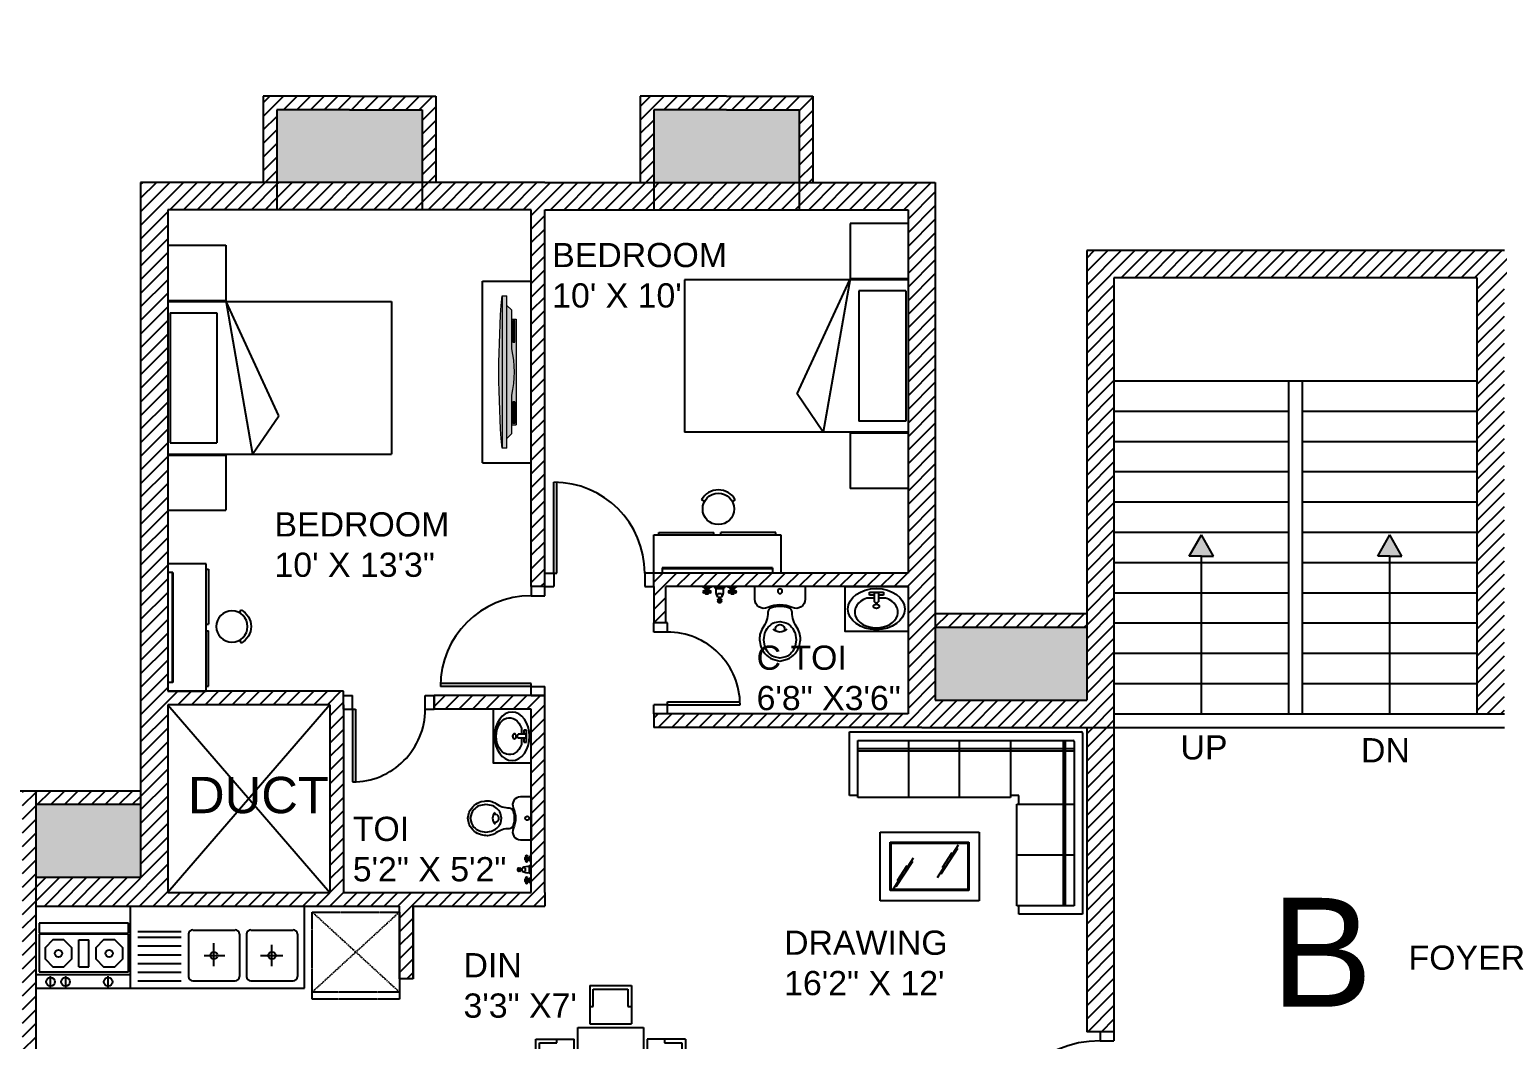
# Model space of a CAD drawing. Header units: inches. Extents: x -13968999 to -13960898, y 3615467 to 3617661.
# Drawn here: x -13962834.3 to -13962349.3, y 3616545.1 to 3616878.8 of the extents above; entities that cross this region are included whole.
import ezdxf

# ---------------------------------------------------------------- set-up
doc = ezdxf.new("R2010")
doc.units = ezdxf.units.IN
doc.linetypes.add('HIDDEN', pattern=[0.375, 0.25, -0.125])
for name, color, linetype in [('DOOR', 141, 'Continuous'), ('EQUIP', 5, 'Continuous'), ('furniture', 90, 'Continuous'), ('KITCHEN', 4, 'Continuous'), ('STAIRS', 10, 'Continuous'), ('T.V.', 44, 'Continuous'), ('TEXT', 10, 'Continuous'), ('TOILET', 11, 'Continuous'), ('WALL', 141, 'Continuous')]:
    doc.layers.add(name, color=color, linetype=linetype)
doc.layers.add('moveis', color=254, linetype='Continuous', lineweight=5)
doc.layers.add('parede', color=7, linetype='Continuous', lineweight=30)
doc.styles.get("Standard").update_dxf_attribs({"font": 'arial.ttf'})
pattern_1 = [(45, (-1074.5756, 0), (-2.2450640303, 2.2450640303), [])]

# ---------------------------------------------------------------- blocks, each defined once
blk = doc.blocks.new('stairs')
h = blk.add_hatch(color=3)
h.dxf.hatch_style = 1
h.paths.add_polyline_path([(-13963276.97, 3616069.1), (-13963280.97, 3616069.1), (-13963276.97, 3616062.1), (-13963272.97, 3616069.1)])
h = blk.add_hatch(color=3)
h.dxf.hatch_style = 1
h.paths.add_polyline_path([(-13963214.72, 3616069.1), (-13963218.72, 3616069.1), (-13963214.72, 3616062.1), (-13963210.72, 3616069.1)])
for p, q in [((-13963305.85, 3616121.19), (-13963185.85, 3616121.19)), ((-13963305.85, 3615977.19), (-13963305.85, 3616121.19)), ((-13963248.1, 3616121.19), (-13963248.1, 3616011.19)), ((-13963243.6, 3616121.19), (-13963243.6, 3616011.19)), ((-13963185.85, 3616121.19), (-13963185.85, 3615977.19)), ((-13963305.85, 3616111.19), (-13963248.1, 3616111.19)), ((-13963243.6, 3616111.19), (-13963185.85, 3616111.19)), ((-13963305.85, 3616101.19), (-13963248.1, 3616101.19)), ((-13963243.6, 3616101.19), (-13963185.85, 3616101.19)), ((-13963305.85, 3616091.19), (-13963248.1, 3616091.19)), ((-13963243.6, 3616091.19), (-13963185.85, 3616091.19)), ((-13963305.85, 3616081.19), (-13963248.1, 3616081.19)), ((-13963243.6, 3616081.19), (-13963185.85, 3616081.19)), ((-13963305.85, 3616071.19), (-13963248.1, 3616071.19)), ((-13963243.6, 3616071.19), (-13963185.85, 3616071.19)), ((-13963305.85, 3616061.19), (-13963248.1, 3616061.19)), ((-13963243.6, 3616061.19), (-13963185.85, 3616061.19)), ((-13963305.85, 3616051.19), (-13963248.1, 3616051.19)), ((-13963243.6, 3616051.19), (-13963185.85, 3616051.19)), ((-13963305.85, 3616041.19), (-13963248.1, 3616041.19)), ((-13963243.6, 3616041.19), (-13963185.85, 3616041.19)), ((-13963305.85, 3616031.19), (-13963248.1, 3616031.19)), ((-13963243.6, 3616031.19), (-13963185.85, 3616031.19)), ((-13963305.85, 3616021.19), (-13963248.1, 3616021.19)), ((-13963243.6, 3616021.19), (-13963185.85, 3616021.19)), ((-13963305.85, 3616011.19), (-13963185.85, 3616011.19)), ((-13963185.85, 3615977.19), (-13963305.85, 3615977.19))]:
    blk.add_line(p, q)
at = {"color": 3}
for p, q in [((-13963276.97, 3616121.19), (-13963276.97, 3616069.1)), ((-13963214.72, 3616121.19), (-13963214.72, 3616069.1)), ((-13963276.97, 3616069.1), (-13963280.97, 3616069.1)), ((-13963280.97, 3616069.1), (-13963276.97, 3616062.1)), ((-13963276.97, 3616069.1), (-13963272.97, 3616069.1)), ((-13963272.97, 3616069.1), (-13963276.97, 3616062.1)), ((-13963214.72, 3616069.1), (-13963218.72, 3616069.1)), ((-13963218.72, 3616069.1), (-13963214.72, 3616062.1)), ((-13963214.72, 3616069.1), (-13963210.72, 3616069.1)), ((-13963210.72, 3616069.1), (-13963214.72, 3616062.1))]:
    blk.add_line(p, q, dxfattribs=at)
blk = doc.blocks.new('*U12')
for p, q in [((0, 0), (0, 36)), ((1, 0), (1, 35.99)), ((-3, -4.5), (-3, 0)), ((-3, 0), (0, 0)), ((0, 0), (0, -4.5)), ((0, 0), (1, 0)), ((39, 0), (36, 0)), ((36, 0), (36, -4.5)), ((39, -4.5), (39, 0)), ((0, -4.5), (-3, -4.5)), ((39, -4.5), (36, -4.5))]:
    blk.add_line(p, q)
blk.add_arc((0, 0), 36, 0, 90)
blk = doc.blocks.new('*U18')
for p, q in [((-11.53, -11.24), (-11.53, 18.76)), ((-10.53, -11.24), (-10.53, 18.74)), ((-14.53, -15.74), (-14.53, -11.24)), ((-14.53, -11.24), (-11.53, -11.24)), ((-11.53, -11.24), (-11.53, -15.74)), ((-11.53, -11.24), (-10.53, -11.24)), ((21.47, -11.24), (18.47, -11.24)), ((18.47, -11.24), (18.47, -15.74)), ((21.47, -15.74), (21.47, -11.24)), ((-14.53, -15.74), (-11.53, -15.74)), ((18.47, -15.74), (21.47, -15.74))]:
    blk.add_line(p, q)
blk.add_arc((-11.53, -11.24), 30, 0, 90)
blk = doc.blocks.new('*U17')
for p, q in [((-11.53, -15.74), (-14.53, -15.74)), ((-14.53, -15.74), (-14.53, -20.24)), ((-11.53, -20.24), (-11.53, -15.74)), ((21.47, -15.74), (18.47, -15.74)), ((18.47, -20.24), (18.47, -15.74)), ((21.47, -15.74), (21.47, -20.24)), ((-14.53, -20.24), (-11.53, -20.24)), ((18.47, -20.24), (17.47, -20.24)), ((17.47, -20.24), (17.47, -50.22)), ((21.47, -20.24), (18.47, -20.24)), ((18.47, -20.24), (18.47, -50.24))]:
    blk.add_line(p, q)
blk.add_arc((18.47, -20.24), 30, 180, 270)
blk = doc.blocks.new('*U29')
for p, q in [((-3, -28.5), (0, -28.5)), ((-3, -33), (-3, -28.5)), ((0, -33), (0, -28.5)), ((24, -28.5), (27, -28.5)), ((24, -33), (24, -28.5)), ((27, -33), (27, -28.5)), ((-3, -33), (0, -33)), ((0, -33), (0, -57)), ((0, -33), (1, -33)), ((1, -33), (1, -56.98)), ((24, -33), (27, -33))]:
    blk.add_line(p, q)
blk.add_arc((0, -33), 24, 270, 0.0007)
blk = doc.blocks.new('*U30')
for p, q in [((-3, -28.5), (0, -28.5)), ((-3, -33), (-3, -28.5)), ((0, -33), (0, -28.5)), ((24, -28.5), (27, -28.5)), ((24, -33), (24, -28.5)), ((27, -33), (27, -28.5)), ((-3, -33), (0, -33)), ((0, -33), (0, -57)), ((0, -33), (1, -33)), ((1, -33), (1, -56.98)), ((24, -33), (27, -33))]:
    blk.add_line(p, q)
blk.add_arc((0, -33), 24, 270, 0.0007)
blk = doc.blocks.new('MAT-P08')
for p, q in [((-0.075, 1.211), (-0.075, 0.686)), ((-0.075, 1.211), (2.325, 1.211)), ((0.425, 1.211), (0.425, 0.686)), ((0.435, 1.211), (0.435, -0.814)), ((1.815, 1.211), (1.815, -0.814)), ((1.825, 1.211), (1.825, 0.686)), ((2.325, 1.211), (2.325, 0.686)), ((0.535, 1.191), (0.535, 0.766)), ((0.535, 1.191), (1.715, 1.191)), ((1.715, 1.191), (1.715, 0.766)), ((-0.075, 0.686), (0.425, 0.686)), ((0.425, 0.686), (1.815, 0.443)), ((1.468, 0.207), (0.435, 0.684)), ((0.535, 0.766), (1.715, 0.766)), ((1.825, 0.686), (2.325, 0.686)), ((1.815, 0.443), (1.468, 0.207)), ((0.435, -0.814), (1.815, -0.814))]:
    blk.add_line(p, q)
blk = doc.blocks.new('bero-2')
at = {"layer": 'furniture', "color": 0, "linetype": 'ByBlock'}
for p, q in [((-0.151, 0.845), (-0.186, 0.864)), ((0.175, 0.845), (0.21, 0.864)), ((-0.75, 0.45), (0.75, 0.45)), ((-0.75, 0), (-0.75, 0.45)), ((-0.69, 0.45), (-0.69, 0.48)), ((-0.69, 0.48), (-0.04, 0.48)), ((-0.04, 0.45), (-0.04, 0.48)), ((0.69, 0.48), (0.04, 0.48)), ((0.04, 0.45), (0.04, 0.48)), ((0.69, 0.45), (0.69, 0.48)), ((0.75, 0.45), (0.75, 0)), ((0.75, 0), (-0.75, 0)), ((-0.65, 0.06), (-0.65, 0)), ((0.65, 0.06), (-0.65, 0.06)), ((0.65, 0.05), (-0.65, 0.05)), ((0.65, 0.06), (0.65, 0))]:
    blk.add_line(p, q, dxfattribs=at)
blk.add_circle((0.012, 0.756), 0.185, dxfattribs=at)
blk.add_arc((0.012, 0.756), 0.225, 28.6941, 151.3059, dxfattribs=at)
blk = doc.blocks.new('SOFA 1')
at = {"layer": 'furniture'}
for p, q in [((-13963169.4, 3616343.5), (-13963169.4, 3616658)), ((-13963168, 3616659.4), (-13962922.5, 3616659.4)), ((-13963157.9, 3616355), (-13963157.9, 3616646.5)), ((-13963156.5, 3616647.9), (-13962934, 3616647.9)), ((-13963071.8, 3616570.4), (-13963071.8, 3616647.9)), ((-13963002.9, 3616570.4), (-13963002.9, 3616647.9)), ((-13962934, 3616647.9), (-13962934, 3616570.4)), ((-13962922.5, 3616659.4), (-13962922.5, 3616573.2)), ((-13963157.9, 3616561.8), (-13963080.4, 3616561.8)), ((-13963083.3, 3616573.2), (-13963083.3, 3616561.8)), ((-13963071.8, 3616573.2), (-13963083.3, 3616573.2)), ((-13963080.4, 3616561.8), (-13963080.4, 3616355)), ((-13962934, 3616570.4), (-13963071.8, 3616570.4)), ((-13962922.5, 3616573.2), (-13962934, 3616573.2)), ((-13963033.8, 3616385.3), (-13963033.8, 3616519.2)), ((-13963033.8, 3616519.2), (-13962940.8, 3616519.2)), ((-13963020.1, 3616399), (-13963020.1, 3616505.5)), ((-13963020.1, 3616505.5), (-13962954.5, 3616505.5)), ((-13963018.8, 3616400.3), (-13963018.8, 3616504.1)), ((-13963018.8, 3616504.1), (-13962955.9, 3616504.1)), ((-13962955.9, 3616504.1), (-13962955.9, 3616400.3)), ((-13962954.5, 3616505.5), (-13962954.5, 3616399)), ((-13962940.8, 3616519.2), (-13962940.8, 3616385.3)), ((-13963080.4, 3616492.8), (-13963157.9, 3616492.8)), ((-13962998.7, 3616480.1), (-13963016.3, 3616491.5)), ((-13962977.4, 3616468), (-13963011.8, 3616490.3)), ((-13962985.7, 3616469.6), (-13963006, 3616482.8)), ((-13962972.1, 3616462.8), (-13962988.6, 3616473.5)), ((-13963080.4, 3616423.9), (-13963157.9, 3616423.9)), ((-13962981.2, 3616419.1), (-13962998.8, 3616430.5)), ((-13962959.9, 3616407), (-13962994.2, 3616429.3)), ((-13962968.2, 3616408.6), (-13962988.5, 3616421.8)), ((-13962954.6, 3616401.8), (-13962971.1, 3616412.5)), ((-13962940.8, 3616385.3), (-13963033.8, 3616385.3)), ((-13962954.5, 3616399), (-13963020.1, 3616399)), ((-13962955.9, 3616400.3), (-13963018.8, 3616400.3)), ((-13963083.3, 3616343.5), (-13963169.4, 3616343.5)), ((-13963080.4, 3616355), (-13963157.9, 3616355)), ((-13963083.3, 3616355), (-13963083.3, 3616343.5))]:
    blk.add_line(p, q, dxfattribs=at)
at = {"layer": 'furniture', "color": 8}
for p, q in [((-13963146.4, 3616647.9), (-13963146.4, 3616355)), ((-13963143.6, 3616647.9), (-13963143.6, 3616355)), ((-13962934, 3616636.4), (-13963157.9, 3616636.4)), ((-13962934, 3616633.5), (-13963157.9, 3616633.5))]:
    blk.add_line(p, q, dxfattribs=at)
at = {"layer": 'furniture'}
for centre in [(-13963168, 3616658), (-13963156.5, 3616646.5)]:
    blk.add_arc(centre, 1.37, 90, 180, dxfattribs=at)
blk = doc.blocks.new('DINNING TABLE')
at = {"layer": 'furniture', "color": 3, "linetype": 'Continuous'}
for p, q in [((-13962824.27, 3616409.17), (-13962824.27, 3616392.47)), ((-13962824.27, 3616409.17), (-13962805.98, 3616409.17)), ((-13962805.98, 3616409.17), (-13962805.98, 3616392.47)), ((-13962795.61, 3616409.17), (-13962777.33, 3616409.17)), ((-13962795.61, 3616409.17), (-13962795.61, 3616392.47)), ((-13962777.33, 3616409.17), (-13962777.33, 3616392.47)), ((-13962822.65, 3616407.55), (-13962807.56, 3616407.55)), ((-13962822.65, 3616400.04), (-13962822.65, 3616407.55)), ((-13962807.56, 3616407.55), (-13962807.56, 3616400.04)), ((-13962794.04, 3616407.55), (-13962778.91, 3616407.55)), ((-13962794.04, 3616400.04), (-13962794.04, 3616407.55)), ((-13962778.91, 3616407.55), (-13962778.91, 3616400.04)), ((-13962824.27, 3616400.04), (-13962822.65, 3616400.04)), ((-13962807.56, 3616400.04), (-13962805.98, 3616400.04)), ((-13962795.61, 3616400.04), (-13962794.04, 3616400.04)), ((-13962778.91, 3616400.04), (-13962777.33, 3616400.04)), ((-13962829.43, 3616390.9), (-13962772.17, 3616390.9)), ((-13962829.43, 3616362.24), (-13962829.43, 3616390.9)), ((-13962824.27, 3616392.47), (-13962805.98, 3616392.47)), ((-13962795.61, 3616392.47), (-13962777.33, 3616392.47)), ((-13962772.17, 3616390.9), (-13962772.17, 3616362.24)), ((-13962753.89, 3616385.68), (-13962770.55, 3616385.68)), ((-13962770.55, 3616385.68), (-13962770.55, 3616367.4)), ((-13962763.03, 3616385.68), (-13962763.03, 3616384.11)), ((-13962763.03, 3616384.11), (-13962755.46, 3616384.11)), ((-13962755.46, 3616384.11), (-13962755.46, 3616369.03)), ((-13962753.89, 3616385.68), (-13962753.89, 3616367.4)), ((-13962753.89, 3616367.4), (-13962770.55, 3616367.4)), ((-13962755.46, 3616369.03), (-13962763.03, 3616369.03)), ((-13962763.03, 3616369.03), (-13962763.03, 3616367.4)), ((-13962772.17, 3616362.24), (-13962829.43, 3616362.24)), ((-13962805.98, 3616360.66), (-13962824.27, 3616360.66)), ((-13962824.27, 3616343.96), (-13962824.27, 3616360.66)), ((-13962805.98, 3616343.96), (-13962805.98, 3616360.66)), ((-13962777.33, 3616360.66), (-13962795.61, 3616360.66)), ((-13962795.61, 3616343.96), (-13962795.61, 3616360.66)), ((-13962777.33, 3616343.96), (-13962777.33, 3616360.66)), ((-13962822.65, 3616353.1), (-13962824.27, 3616353.1)), ((-13962822.65, 3616345.53), (-13962822.65, 3616353.1)), ((-13962805.98, 3616353.1), (-13962807.56, 3616353.1)), ((-13962807.56, 3616353.1), (-13962807.56, 3616345.53)), ((-13962794.04, 3616353.1), (-13962795.61, 3616353.1)), ((-13962794.04, 3616345.53), (-13962794.04, 3616353.1)), ((-13962777.33, 3616353.1), (-13962778.91, 3616353.1)), ((-13962778.91, 3616353.1), (-13962778.91, 3616345.53)), ((-13962807.56, 3616345.53), (-13962822.65, 3616345.53)), ((-13962778.91, 3616345.53), (-13962794.04, 3616345.53)), ((-13962805.98, 3616343.96), (-13962824.27, 3616343.96)), ((-13962777.33, 3616343.96), (-13962795.61, 3616343.96))]:
    blk.add_line(p, q, dxfattribs=at)
blk = doc.blocks.new('A1138DA')
at = {"color": 0}
for p, q in [((0.091, -0.123), (0.091, 0.123)), ((0.091, 0.123), (0.161, 0.123)), ((0.109, 0.04), (0.327, 0.04)), ((0.161, 0.123), (0.161, 0.04)), ((0.161, -0.123), (0.091, -0.123)), ((0.109, -0.04), (0.327, -0.04)), ((0.161, -0.04), (0.161, -0.123))]:
    blk.add_line(p, q, dxfattribs=at)
for points in [[(0.109, 0.04), (0.109, -0.04)], [(0.234, 0.169), (0.234, 0.04)], [(0.234, -0.04), (0.234, -0.169)]]:
    blk.add_lwpolyline(points, dxfattribs=at)
for centre, radius in [((0.5, 0), 0.5), ((0.434, 0), 0.0517)]:
    blk.add_circle(centre, radius, dxfattribs=at)
for centre, radius, start, end in [((0.574, 0), 0.38, 206.4484, 153.5516), ((0.302, 0), 0.047, 301.674, 58.326)]:
    blk.add_arc(centre, radius, start, end, dxfattribs=at)
blk = doc.blocks.new('A$C5C1D47C0')
at = {"layer": 'EQUIP'}
blk.add_lwpolyline([(0, 0), (0.418, 0), (0.418, 0.587), (0, 0.587)], close=True, dxfattribs=at)
at = {"layer": 'EQUIP', "xscale": -0.38475, "yscale": 0.5320000000000001, "zscale": 0.1425, "rotation": 180}
blk.add_blockref('A1138DA', (0.017, 0.296), dxfattribs=at)
blk = doc.blocks.new('WC')
blk.add_line((0.55, 0), (0, 0))
for points in [[(0.354, 0.791, -0.118657), (0.44, 0.727, -0.10025), (0.488, 0.639), (0.495, 0.597, -0.195655), (0.462, 0.45, 0.151462), (0.408, 0.28, -0.356032), (0.368, 0.231, -0.170254), (0.182, 0.231, -0.356032), (0.142, 0.28, 0.151462), (0.088, 0.45, -0.195655), (0.055, 0.597), (0.062, 0.639, -0.10025), (0.11, 0.727, -0.118657), (0.196, 0.791), (0.275, 0.81)], [(0.099, 0.579), (0.111, 0.508, 0.096427), (0.148, 0.441, 0.113835), (0.216, 0.389), (0.276, 0.378), (0.338, 0.392, 0.1129), (0.402, 0.441, 0.096427), (0.439, 0.508), (0.451, 0.579), (0.439, 0.649, 0.096427), (0.402, 0.717, 0.1129), (0.338, 0.765), (0.275, 0.78), (0.212, 0.765, 0.1129), (0.148, 0.717, 0.096427), (0.111, 0.649)]]:
    blk.add_lwpolyline(points, format="xyb", close=True)
blk.add_lwpolyline([(0.55, 0), (0.55, 0.137, 0.542623), (0.409, 0.228, -0.212019), (0.141, 0.228, 0.542623), (0, 0.137), (0, 0)], format="xyb")
blk.add_circle((0.275, 0.05), 0.025)
for centre, radius, start, end in [((0.275, 0.389), 0.105, 44.1885, 135.8115), ((0.275, 0.462), 0.05, 154.6187, 25.3813)]:
    blk.add_arc(centre, radius, start, end)
blk = doc.blocks.new('BATHROOM OBJ')
at = {"layer": 'TOILET'}
for p, q in [((-24.56, -13.96), (-24.85, -13.96)), ((-24.56, -14.25), (-24.85, -14.25)), ((-23.69, -13.96), (-23.4, -13.96)), ((-23.69, -14.25), (-23.4, -14.25)), ((-20.49, -10.91), (-19.33, -10.91)), ((-19.33, -11.49), (-20.49, -11.49)), ((-20.49, -12.36), (-19.33, -12.36)), ((-19.33, -13.52), (-20.49, -13.52)), ((-20.2, -12.36), (-20.2, -11.78)), ((-19.62, -11.78), (-19.62, -12.36)), ((-16.13, -13.96), (-16.43, -13.96)), ((-16.13, -14.25), (-16.43, -14.25)), ((-15.26, -13.96), (-14.97, -13.96)), ((-15.26, -14.25), (-14.97, -14.25)), ((-25.73, -15.85), (-22.53, -15.85)), ((-25.15, -15.56), (-23.1, -15.56)), ((-23.57, -14.98), (-24.68, -14.98)), ((-21.66, -15.85), (-18.17, -15.85)), ((-21.08, -15.27), (-18.75, -15.27)), ((-17.3, -15.85), (-14.1, -15.85)), ((-16.73, -15.56), (-14.67, -15.56)), ((-15.14, -14.98), (-16.25, -14.98))]:
    blk.add_line(p, q, dxfattribs=at)
for points in [[(-24.56, -14.69), (-24.56, -13.52), (-23.69, -13.52), (-23.69, -14.69)], [(-16.13, -14.69), (-16.13, -13.52), (-15.26, -13.52), (-15.26, -14.69)]]:
    blk.add_lwpolyline(points, close=True, dxfattribs=at)
for points in [[(-20.49, -11.49), (-20.49, -10.91)], [(-20.2, -10.62), (-19.62, -10.62)], [(-19.62, -11.78), (-20.2, -11.78)], [(-19.33, -10.91), (-19.33, -11.49)]]:
    blk.add_lwpolyline(points, dxfattribs=at)
for centre in [(-25.14, -14.11), (-24.13, -14.11), (-23.11, -14.11), (-16.72, -14.11), (-15.7, -14.11), (-14.68, -14.11)]:
    blk.add_circle(centre, 0.325, dxfattribs=at)
for centre, radius, start, end in [((-16.43, -14.69), 4.69, 150.2551, 187.125), ((-19.17, -12.94), 1.45, 156.3417, 203.6583), ((-20.21, -10.9), 0.282, 88.2224, 181.7776), ((-20.21, -11.5), 0.282, 178.2224, 271.7776), ((-19.61, -10.9), 0.282, 358.2224, 91.7776), ((-19.61, -11.5), 0.282, 268.2224, 1.7776), ((-23.4, -14.69), 4.69, 352.875, 29.7449), ((-20.66, -12.94), 1.45, 336.3417, 23.6584), ((-26.16, -14.25), 1.66, 285.2551, 344.7449), ((-22.09, -14.25), 1.66, 195.2551, 254.7449), ((-20.84, -16.09), 0.852, 106.1502, 163.8498), ((-18.99, -16.09), 0.852, 16.1502, 73.8498), ((-17.73, -14.25), 1.66, 285.2551, 344.7449), ((-13.66, -14.25), 1.66, 195.2551, 254.7449)]:
    blk.add_arc(centre, radius, start, end, dxfattribs=at)
at = {"layer": 'TOILET', "xscale": 30.34117043062729, "yscale": 30.34117043062729, "zscale": 30.34117043062729}
blk.add_blockref('WC', (-8.34, -15.85), dxfattribs=at)
at = {"layer": 'TOILET', "xscale": 35.37916646338279, "yscale": 35.37916646338279, "zscale": 35.37916646338279, "rotation": 90}
blk.add_blockref('A$C5C1D47C0', (42.31, -15.85), dxfattribs=at)
blk = doc.blocks.new('KITCHEN')
at = {"layer": 'KITCHEN'}
for p, q in [((-56, -26.6), (-56, 36.3)), ((16.3, -26.6), (16.3, 36.3)), ((149.7, -26.6), (149.7, 36.3)), ((14.8, 23.2), (-53.6, 23.2)), ((-53.6, 23.2), (-53.6, 15.6)), ((14.8, 15.6), (14.8, 23.2)), ((-53.6, 15.6), (14.8, 15.6)), ((14.8, 14.6), (-53.6, 14.6)), ((-53.6, 14.6), (-53.6, -14.2)), ((14.8, -14.2), (14.8, 14.6)), ((21.9, 16.8), (55.2, 16.8)), ((21.9, 12.3), (55.2, 12.3)), ((60.8, 14.6), (60.8, -17.7)), ((64.1, 17.9), (96.4, 17.9)), ((99.7, 14.6), (99.7, -17.7)), ((105.2, 14.6), (105.2, -17.7)), ((108.6, 17.9), (140.8, 17.9)), ((144.2, 14.6), (144.2, -17.7)), ((-23.3, 10.3), (-15.6, 10.3)), ((-23.3, -10.3), (-23.3, 10.3)), ((-15.6, -10.3), (-15.6, 10.3)), ((21.9, 5.7), (55.2, 5.7)), ((80.2, -9.7), (80.2, 7.8)), ((124.7, -9.7), (124.7, 6.5)), ((-23.3, -10.3), (-15.6, -10.3)), ((21.9, -1), (55.2, -1)), ((21.9, -7.7), (55.2, -7.7)), ((72.7, -1.6), (88.5, -1.6)), ((116, -1.6), (133, -1.6)), ((-56, -16.2), (16.3, -16.2)), ((-53.6, -14.2), (14.8, -14.2)), ((-45, -26.1), (-45, -17.5)), ((-33.2, -26.1), (-33.2, -17.5)), ((-0.8, -26.1), (-0.8, -17.5)), ((21.9, -14.3), (55.2, -14.3)), ((21.9, -21), (55.2, -21)), ((64.1, -21), (96.4, -21)), ((108.6, -21), (140.8, -21)), ((-56, -26.6), (149.7, -26.6))]:
    blk.add_line(p, q, dxfattribs=at)
at = {"layer": 'KITCHEN', "linetype": 'HIDDEN'}
for p, q in [((155.6, 31.6), (222.3, 31.6)), ((222.3, 31.6), (155.6, -29.6)), ((155.6, 31.6), (222.3, -29.6)), ((155.6, -35.1), (155.6, 31.6)), ((222.3, 31.6), (222.3, -35.1)), ((222.3, -29.6), (155.6, -29.6)), ((222.3, -35.1), (155.6, -35.1))]:
    blk.add_line(p, q, dxfattribs=at)
at = {"layer": 'KITCHEN'}
for points in [[(-43.2, 10.3), (-49.2, 4.3), (-49.2, -4.3), (-43.2, -10.3), (-34.7, -10.3), (-28.6, -4.3), (-28.6, 4.3), (-34.7, 10.3)], [(-4.3, 10.3), (-10.3, 4.3), (-10.3, -4.3), (-4.3, -10.3), (4.3, -10.3), (10.3, -4.3), (10.3, 4.3), (4.3, 10.3)]]:
    blk.add_lwpolyline(points, close=True, dxfattribs=at)
for centre, radius in [((-38.9, 0), 2.78), ((0, 0), 2.78), ((80.2, -1.6), 2.78), ((124.7, -1.6), 2.78), ((-44.9, -21.8), 3.34), ((-33.4, -21.8), 3.34), ((-0.8, -21.8), 3.34)]:
    blk.add_circle(centre, radius, dxfattribs=at)
for centre, start, end in [((64.1, 14.6), 90, 180), ((96.4, 14.6), 0, 90), ((108.6, 14.6), 90, 180), ((140.8, 14.6), 0, 90), ((64.1, -17.7), 180, 270), ((96.4, -17.7), 270, 0), ((108.6, -17.7), 180, 270), ((140.8, -17.7), 270, 0)]:
    blk.add_arc(centre, 3.34, start, end, dxfattribs=at)
blk = doc.blocks.new('PLASMA 2')
at = {"layer": 'moveis', "lineweight": 5, "ltscale": 0.08}
h = blk.add_hatch(dxfattribs=at)
h.set_pattern_fill('_USER,_O', color=0, scale=0.008, double=1, pattern_type=0)
h.set_pattern_definition([(360, (-4.134502, -6.848382), (2e-18, 0.008), []), (90, (-4.134502, -6.848382), (-0.008, 2e-18), [])])
h.paths.add_polyline_path([(-0.21, -0.097), (-0.362, -0.097), (-0.362, -0.111), (-0.21, -0.111)])
h = blk.add_hatch(dxfattribs=at)
h.set_pattern_fill('_USER,_O', color=0, scale=0.008, double=1, pattern_type=0)
h.set_pattern_definition([(180, (4.134502, -6.848382), (2e-18, 0.008), []), (90, (4.134502, -6.848382), (0.008, -1e-18), [])])
h.paths.add_polyline_path([(0.21, -0.097), (0.362, -0.097), (0.362, -0.111), (0.21, -0.111)])
at = {"layer": 'parede', "ltscale": 0.08}
h = blk.add_hatch(color=252, dxfattribs=at)
h.dxf.hatch_style = 1
h.set_gradient(color1=(131, 136, 145), one_color=1, tint=1, name='CURVED')
h.paths.add_polyline_path([(-0.535, -0.022), (0.535, -0.022, 0.040195)])
h = blk.add_hatch(color=252, dxfattribs=at)
h.dxf.hatch_style = 1
h.set_gradient(color1=(131, 136, 145), color2=(0, 0, 0), one_color=1, name='CURVED')
h.paths.add_polyline_path([(0.535, -0.022), (-0.535, -0.022), (-0.535, -0.055), (0.535, -0.055)])
h = blk.add_hatch(color=252, dxfattribs=at)
h.dxf.hatch_style = 1
h.set_gradient(color1=(131, 136, 145), one_color=1, tint=1, name='CYLINDER')
h.paths.add_polyline_path([(0.467, -0.055), (-0.467, -0.055), (-0.436, -0.088), (-0.164, -0.088, 0.114423), (0.164, -0.088), (0.436, -0.088)])
h = blk.add_hatch(color=252, dxfattribs=at)
h.dxf.hatch_style = 1
h.set_gradient(color1=(131, 136, 145), color2=(0, 0, 0), one_color=1, name='CURVED')
h.paths.add_polyline_path([(0.372, -0.088), (0.164, -0.088, -0.114423), (-0.164, -0.088), (-0.372, -0.088), (-0.372, -0.12), (0.372, -0.12)])
h.paths.add_polyline_path([(-0.21, -0.111), (-0.362, -0.111), (-0.362, -0.097), (-0.21, -0.097)], flags=16)
h.paths.add_polyline_path([(0.21, -0.111), (0.21, -0.097), (0.362, -0.097), (0.362, -0.111)], flags=16)
at = {"layer": 'moveis', "color": 0, "lineweight": 9, "ltscale": 0.08}
for p, q in [((-0.535, -0.022), (-0.535, -0.055)), ((0.535, -0.055), (-0.535, -0.055)), ((-0.467, -0.055), (-0.436, -0.088)), ((-0.436, -0.088), (-0.164, -0.088)), ((-0.372, -0.088), (-0.372, -0.12)), ((0.164, -0.088), (0.436, -0.088)), ((0.372, -0.088), (0.372, -0.12)), ((0.467, -0.055), (0.436, -0.088)), ((0.535, -0.055), (0.535, -0.022)), ((-0.372, -0.12), (0.372, -0.12))]:
    blk.add_line(p, q, dxfattribs=at)
at = {"layer": 'moveis', "color": 0, "lineweight": 5, "ltscale": 0.08}
blk.add_line((-0.535, -0.022), (0.535, -0.022), dxfattribs=at)
for points in [[(-0.362, -0.097), (-0.21, -0.097), (-0.21, -0.111), (-0.362, -0.111)], [(0.362, -0.097), (0.21, -0.097), (0.21, -0.111), (0.362, -0.111)]]:
    blk.add_lwpolyline(points, close=True, dxfattribs=at)
at = {"layer": 'moveis', "color": 0, "lineweight": 9, "ltscale": 0.08}
for centre, radius, start, end in [((0, -6.666), 6.666, 85.3965, 94.6035), ((0, 0.618), 0.724, 256.9449, 283.0551)]:
    blk.add_arc(centre, radius, start, end, dxfattribs=at)
blk = doc.blocks.new('T.V.')
for p, q in [((-13962268.96, 3616388.43), (-13962328.96, 3616388.43)), ((-13962328.96, 3616372.35), (-13962328.96, 3616388.43)), ((-13962268.96, 3616372.35), (-13962268.96, 3616388.43)), ((-13962268.96, 3616372.35), (-13962328.96, 3616372.35))]:
    blk.add_line(p, q)
at = {"layer": 'parede', "xscale": -46.96721271272321, "yscale": 46.96721271272321, "zscale": 46.96721271272321, "rotation": 180}
blk.add_blockref('PLASMA 2', (-13962298.96, 3616377.8), dxfattribs=at)

msp = doc.modelspace()

# ---------------------------------------------------------------- hatches: boundary and pattern name
at = {"true_color": 0xadddf7}
h = msp.add_hatch(dxfattribs=at)
h.set_pattern_fill('ANSI31', color=141)
h.set_pattern_definition(pattern_1)
h.paths.add_polyline_path([(-13962243.05, 3616954.24), (-13962294.05, 3616954.24), (-13962294.05, 3616805.74), (-13962347.05, 3616805.74), (-13962485.05, 3616805.74), (-13962485.05, 3616657.24), (-13962535.05, 3616657.24), (-13962535.05, 3616694.74), (-13962535.05, 3616828.24), (-13962580.05, 3616828.24), (-13962580.05, 3616819.24), (-13962544.05, 3616819.24), (-13962544.05, 3616699.24), (-13962628.05, 3616699.24), (-13962628.05, 3616694.74), (-13962628.05, 3616682.74), (-13962624.05, 3616682.74), (-13962624.05, 3616694.74), (-13962544.05, 3616694.74), (-13962544.05, 3616652.74), (-13962624.05, 3616652.74), (-13962628.05, 3616652.74), (-13962628.05, 3616648.24), (-13962539.55, 3616648.24), (-13962479.55, 3616648.24), (-13962476.05, 3616648.24), (-13962476.05, 3616652.74), (-13962476.05, 3616796.74), (-13962356.05, 3616796.74), (-13962356.05, 3616652.74), (-13962347.05, 3616652.74), (-13962347.05, 3616796.74), (-13962189.05, 3616796.74), (-13962189.05, 3616801.24), (-13962285.05, 3616801.24), (-13962285.05, 3616945.24), (-13962243.05, 3616945.24)])
h = msp.add_hatch(dxfattribs=at)
h.set_pattern_fill('ANSI31', color=141)
h.set_pattern_definition(pattern_1)
h.paths.add_polyline_path([(-13962700.05, 3616856.74), (-13962728.55, 3616856.74), (-13962757.05, 3616856.74), (-13962757.05, 3616828.24), (-13962752.55, 3616828.24), (-13962752.55, 3616852.24), (-13962744.55, 3616852.24), (-13962728.55, 3616852.24), (-13962712.55, 3616852.24), (-13962704.55, 3616852.24), (-13962704.55, 3616828.24), (-13962700.05, 3616828.24)])
h = msp.add_hatch(dxfattribs=at)
h.set_pattern_fill('ANSI31', color=141)
h.set_pattern_definition(pattern_1)
h.paths.add_polyline_path([(-13962628.05, 3616852.24), (-13962620.05, 3616852.24), (-13962604.05, 3616852.24), (-13962588.05, 3616852.24), (-13962580.05, 3616852.24), (-13962580.05, 3616828.24), (-13962575.55, 3616828.24), (-13962575.55, 3616856.74), (-13962604.05, 3616856.74), (-13962632.55, 3616856.74), (-13962632.55, 3616828.24), (-13962628.05, 3616828.24)])
at = {"true_color": 0x139b48}
h = msp.add_hatch(color=114, dxfattribs=at)
h.dxf.hatch_style = 1
h.paths.add_polyline_path([(-13962704.55, 3616852.24), (-13962712.55, 3616852.24), (-13962728.55, 3616852.24), (-13962744.55, 3616852.24), (-13962752.55, 3616852.24), (-13962752.55, 3616828.24), (-13962704.55, 3616828.24)])
h = msp.add_hatch(color=114, dxfattribs=at)
h.dxf.hatch_style = 1
h.paths.add_polyline_path([(-13962580.05, 3616852.24), (-13962588.05, 3616852.24), (-13962604.05, 3616852.24), (-13962620.05, 3616852.24), (-13962628.05, 3616852.24), (-13962628.05, 3616828.24), (-13962580.05, 3616828.24)])
at = {"true_color": 0xadddf7}
h = msp.add_hatch(dxfattribs=at)
h.set_pattern_fill('ANSI31', color=141)
h.set_pattern_definition(pattern_1)
h.paths.add_polyline_path([(-13962788.55, 3616819.24), (-13962752.55, 3616819.24), (-13962752.55, 3616828.24), (-13962797.55, 3616828.24), (-13962797.55, 3616598.74), (-13962832.05, 3616598.74), (-13962832.05, 3616589.24), (-13962712.05, 3616589.24), (-13962712.05, 3616565.24), (-13962707.55, 3616565.24), (-13962707.55, 3616589.24), (-13962668.55, 3616589.24), (-13962664.05, 3616589.24), (-13962664.05, 3616593.74), (-13962664.05, 3616658.74), (-13962668.55, 3616658.74), (-13962700.55, 3616658.74), (-13962700.55, 3616654.24), (-13962668.55, 3616654.24), (-13962668.55, 3616593.74), (-13962707.55, 3616593.74), (-13962730.55, 3616593.74), (-13962730.55, 3616655.74), (-13962730.55, 3616660.24), (-13962735.05, 3616660.24), (-13962788.55, 3616660.24)])
h.paths.add_polyline_path([(-13962788.55, 3616655.74), (-13962735.05, 3616655.74), (-13962735.05, 3616593.74), (-13962788.55, 3616593.74)], flags=16)
h = msp.add_hatch(dxfattribs=at)
h.set_pattern_fill('ANSI31', color=141)
h.set_pattern_definition(pattern_1)
h.paths.add_polyline_path([(-13962704.55, 3616828.24), (-13962752.55, 3616828.24), (-13962752.55, 3616819.24), (-13962704.55, 3616819.24)])
h = msp.add_hatch(dxfattribs=at)
h.set_pattern_fill('ANSI31', color=141)
h.set_pattern_definition(pattern_1)
h.paths.add_polyline_path([(-13962628.05, 3616828.24), (-13962664.05, 3616828.24), (-13962704.55, 3616828.24), (-13962704.55, 3616819.24), (-13962668.55, 3616819.24), (-13962668.55, 3616694.74), (-13962664.05, 3616694.74), (-13962664.05, 3616819.24), (-13962628.05, 3616819.24)])
h = msp.add_hatch(dxfattribs=at)
h.set_pattern_fill('ANSI31', color=141)
h.set_pattern_definition(pattern_1)
h.paths.add_polyline_path([(-13962580.05, 3616828.24), (-13962628.05, 3616828.24), (-13962628.05, 3616819.24), (-13962580.05, 3616819.24)])
h = msp.add_hatch(dxfattribs=at)
h.set_pattern_fill('ANSI31', color=141)
h.set_pattern_definition(pattern_1)
h.paths.add_polyline_path([(-13962485.05, 3616685.74), (-13962535.05, 3616685.74), (-13962535.05, 3616681.24), (-13962485.05, 3616681.24)])
at = {"true_color": 0x139b48}
h = msp.add_hatch(color=114, dxfattribs=at)
h.dxf.hatch_style = 1
h.paths.add_polyline_path([(-13962535.05, 3616657.24), (-13962485.05, 3616657.24), (-13962485.05, 3616681.24), (-13962535.05, 3616681.24)])
at = {"true_color": 0xadddf7}
h = msp.add_hatch(dxfattribs=at)
h.set_pattern_fill('ANSI31', color=141)
h.set_pattern_definition(pattern_1)
h.paths.add_polyline_path([(-13962476.05, 3616648.24), (-13962479.55, 3616648.24), (-13962485.05, 3616648.24), (-13962485.05, 3616547.74), (-13962476.05, 3616547.74)])
h = msp.add_hatch(dxfattribs=at)
h.set_pattern_fill('ANSI31', color=141)
h.set_pattern_definition(pattern_1)
h.paths.add_polyline_path([(-13962671.55, 3616409.24), (-13962725.55, 3616409.24), (-13962725.55, 3616447.74), (-13962725.55, 3616501.24), (-13962605.55, 3616501.24), (-13962605.55, 3616477.24), (-13962601.05, 3616477.24), (-13962601.05, 3616501.24), (-13962544.05, 3616501.24), (-13962539.55, 3616501.24), (-13962393.55, 3616501.24), (-13962393.55, 3616505.74), (-13962539.55, 3616505.74), (-13962601.05, 3616505.74), (-13962707.55, 3616505.74), (-13962707.55, 3616529.24), (-13962712.05, 3616529.24), (-13962712.05, 3616505.74), (-13962725.55, 3616505.74), (-13962730.05, 3616505.74), (-13962730.05, 3616501.24), (-13962730.05, 3616452.24), (-13962832.05, 3616452.24), (-13962832.05, 3616501.24), (-13962760.05, 3616501.24), (-13962760.05, 3616505.74), (-13962832.05, 3616505.74), (-13962832.05, 3616627.24), (-13962836.55, 3616627.24), (-13962836.55, 3616452.24), (-13962844.05, 3616452.24), (-13962968.55, 3616452.24), (-13962968.55, 3616500.24), (-13962958.55, 3616500.24), (-13962958.55, 3616553.24), (-13962963.05, 3616553.24), (-13962963.05, 3616504.74), (-13962973.05, 3616504.74), (-13962973.05, 3616500.24), (-13962973.05, 3616452.24), (-13963057.05, 3616452.24), (-13963057.05, 3616447.74), (-13962973.05, 3616447.74), (-13962973.05, 3616399.74), (-13962973.05, 3616395.24), (-13962968.55, 3616395.24), (-13962968.55, 3616447.74), (-13962848.55, 3616447.74), (-13962848.55, 3616413.74), (-13962844.05, 3616413.74), (-13962844.05, 3616447.74), (-13962796.05, 3616447.74), (-13962796.05, 3616359.74), (-13962844.05, 3616359.74), (-13962844.05, 3616383.74), (-13962848.55, 3616383.74), (-13962848.55, 3616359.74), (-13962916.55, 3616359.74), (-13962916.55, 3616354.74), (-13962725.55, 3616354.74), (-13962725.55, 3616404.74), (-13962671.55, 3616404.74)])
h.paths.add_polyline_path([(-13962730.05, 3616404.74), (-13962730.05, 3616359.74), (-13962791.55, 3616359.74), (-13962791.55, 3616447.74), (-13962730.05, 3616447.74)], flags=16)
h = msp.add_hatch(dxfattribs=at)
h.set_pattern_fill('ANSI31', color=141)
h.set_pattern_definition(pattern_1)
h.paths.add_polyline_path([(-13962797.55, 3616627.24), (-13962832.05, 3616627.24), (-13962832.05, 3616622.74), (-13962797.55, 3616622.74)])
at = {"true_color": 0x139b48}
h = msp.add_hatch(color=114, dxfattribs=at)
h.dxf.hatch_style = 1
h.paths.add_polyline_path([(-13962797.55, 3616622.74), (-13962832.05, 3616622.74), (-13962832.05, 3616598.74), (-13962797.55, 3616598.74)])

# ---------------------------------------------------------------- linework, layer by layer
at = {"color": 141, "true_color": 0xadddf7}
for p, q in [((-13962735.05, 3616655.74), (-13962788.55, 3616593.74)), ((-13962788.55, 3616655.74), (-13962735.05, 3616593.74))]:
    msp.add_line(p, q, dxfattribs=at)
at = {"layer": 'WALL', "color": 141, "true_color": 0xadddf7}
for p, q in [((-13962728.55, 3616856.74), (-13962757.05, 3616856.74)), ((-13962757.05, 3616856.74), (-13962757.05, 3616828.24)), ((-13962728.55, 3616856.74), (-13962700.05, 3616856.74)), ((-13962700.05, 3616856.74), (-13962700.05, 3616828.24)), ((-13962604.05, 3616856.74), (-13962632.55, 3616856.74)), ((-13962632.55, 3616856.74), (-13962632.55, 3616828.24)), ((-13962604.05, 3616856.74), (-13962575.55, 3616856.74)), ((-13962575.55, 3616856.74), (-13962575.55, 3616828.24)), ((-13962744.55, 3616852.24), (-13962752.55, 3616852.24)), ((-13962752.55, 3616852.24), (-13962752.55, 3616819.24)), ((-13962728.55, 3616852.24), (-13962744.55, 3616852.24)), ((-13962728.55, 3616852.24), (-13962712.55, 3616852.24)), ((-13962704.55, 3616852.24), (-13962704.55, 3616819.24)), ((-13962620.05, 3616852.24), (-13962628.05, 3616852.24)), ((-13962628.05, 3616852.24), (-13962628.05, 3616819.24)), ((-13962604.05, 3616852.24), (-13962620.05, 3616852.24)), ((-13962604.05, 3616852.24), (-13962588.05, 3616852.24)), ((-13962588.05, 3616852.24), (-13962580.05, 3616852.24)), ((-13962580.05, 3616852.24), (-13962580.05, 3616819.24)), ((-13962664.05, 3616828.24), (-13962797.55, 3616828.24)), ((-13962797.55, 3616828.24), (-13962797.55, 3616598.74)), ((-13962535.05, 3616828.24), (-13962535.05, 3616694.74)), ((-13962668.55, 3616819.24), (-13962788.55, 3616819.24)), ((-13962788.55, 3616819.24), (-13962788.55, 3616660.24)), ((-13962668.55, 3616694.74), (-13962668.55, 3616819.24)), ((-13962664.05, 3616694.74), (-13962664.05, 3616819.24)), ((-13962664.05, 3616819.24), (-13962544.05, 3616819.24)), ((-13962544.05, 3616819.24), (-13962544.05, 3616699.24)), ((-13962485.05, 3616805.74), (-13962485.05, 3616657.24)), ((-13962347.05, 3616805.74), (-13962485.05, 3616805.74)), ((-13962356.05, 3616796.74), (-13962476.05, 3616796.74)), ((-13962476.05, 3616796.74), (-13962476.05, 3616652.74)), ((-13962356.05, 3616652.74), (-13962356.05, 3616796.74)), ((-13962544.05, 3616699.24), (-13962628.05, 3616699.24)), ((-13962628.05, 3616694.74), (-13962628.05, 3616699.24)), ((-13962668.55, 3616694.74), (-13962668.55, 3616696.24)), ((-13962664.05, 3616694.74), (-13962668.55, 3616694.74)), ((-13962628.05, 3616694.74), (-13962628.05, 3616682.74)), ((-13962544.05, 3616694.74), (-13962624.05, 3616694.74)), ((-13962624.05, 3616682.74), (-13962624.05, 3616694.74)), ((-13962544.05, 3616694.74), (-13962544.05, 3616652.74)), ((-13962535.05, 3616694.74), (-13962535.05, 3616657.24)), ((-13962485.05, 3616685.74), (-13962535.05, 3616685.74)), ((-13962624.05, 3616682.74), (-13962628.05, 3616682.74)), ((-13962485.05, 3616681.24), (-13962535.05, 3616681.24)), ((-13962735.05, 3616660.24), (-13962788.55, 3616660.24)), ((-13962730.55, 3616660.24), (-13962735.05, 3616660.24)), ((-13962730.55, 3616655.74), (-13962730.55, 3616660.24)), ((-13962735.05, 3616655.74), (-13962788.55, 3616655.74)), ((-13962788.55, 3616655.74), (-13962788.55, 3616593.74)), ((-13962735.05, 3616655.74), (-13962735.05, 3616593.74)), ((-13962730.55, 3616655.74), (-13962730.55, 3616593.74)), ((-13962668.55, 3616658.74), (-13962700.55, 3616658.74)), ((-13962700.55, 3616658.74), (-13962700.55, 3616654.24)), ((-13962668.55, 3616658.74), (-13962664.05, 3616658.74)), ((-13962664.05, 3616593.74), (-13962664.05, 3616658.74)), ((-13962535.05, 3616657.24), (-13962485.05, 3616657.24)), ((-13962668.55, 3616654.24), (-13962700.55, 3616654.24)), ((-13962668.55, 3616593.74), (-13962668.55, 3616654.24)), ((-13962624.05, 3616652.74), (-13962628.05, 3616652.74)), ((-13962628.05, 3616652.74), (-13962628.05, 3616648.24)), ((-13962544.05, 3616652.74), (-13962624.05, 3616652.74)), ((-13962476.05, 3616652.74), (-13962347.05, 3616652.74)), ((-13962476.05, 3616652.74), (-13962476.05, 3616547.74)), ((-13962539.55, 3616648.24), (-13962628.05, 3616648.24)), ((-13962539.55, 3616648.24), (-13962479.55, 3616648.24)), ((-13962485.05, 3616648.24), (-13962485.05, 3616547.74)), ((-13962479.55, 3616648.24), (-13962347.05, 3616648.24)), ((-13962797.55, 3616627.24), (-13962870.05, 3616627.24)), ((-13962832.05, 3616505.74), (-13962832.05, 3616627.24)), ((-13962832.05, 3616598.74), (-13962797.55, 3616598.74)), ((-13962788.55, 3616593.74), (-13962735.05, 3616593.74)), ((-13962730.55, 3616593.74), (-13962707.55, 3616593.74)), ((-13962707.55, 3616593.74), (-13962668.55, 3616593.74)), ((-13962664.05, 3616593.74), (-13962664.05, 3616589.24)), ((-13962832.05, 3616589.24), (-13962712.05, 3616589.24)), ((-13962712.05, 3616565.24), (-13962712.05, 3616589.24)), ((-13962707.55, 3616589.24), (-13962668.55, 3616589.24)), ((-13962707.55, 3616589.24), (-13962707.55, 3616565.24)), ((-13962707.55, 3616565.24), (-13962707.55, 3616589.24)), ((-13962668.55, 3616589.24), (-13962664.05, 3616589.24)), ((-13962707.55, 3616565.24), (-13962712.05, 3616565.24)), ((-13962476.05, 3616547.74), (-13962485.05, 3616547.74))]:
    msp.add_line(p, q, dxfattribs=at)
at = {"layer": 'WALL', "color": 114, "true_color": 0x139b48}
for p, q in [((-13962712.55, 3616852.24), (-13962704.55, 3616852.24)), ((-13962664.05, 3616828.24), (-13962535.05, 3616828.24)), ((-13962797.55, 3616622.74), (-13962832.05, 3616622.74))]:
    msp.add_line(p, q, dxfattribs=at)

# ---------------------------------------------------------------- block references
at = {"layer": 'DOOR', "color": 141, "true_color": 0xadddf7}
for name, p in [('*U18', (-13962649.52, 3616710.48)), ('*U30', (-13962727.55, 3616687.24))]:
    msp.add_blockref(name, p, dxfattribs=at)
for name, p, rotation in [('*U17', (-13962648.31, 3616680.21), 270), ('*U29', (-13962656.55, 3616655.74), 90), ('*U12', (-13962480.55, 3616508.74), 90)]:
    msp.add_blockref(name, p, dxfattribs=dict(at, rotation=rotation))
at = {"layer": 'furniture', "color": 141, "true_color": 0xadddf7, "xscale": 28.00000000255396, "yscale": 28.00000000255396, "zscale": 28.00000000255396}
msp.add_blockref('bero-2', (-13962607.05, 3616699.24), dxfattribs=at)
at = {"layer": 'furniture', "color": 141, "true_color": 0xadddf7, "xscale": -28.00000000255396, "yscale": 28.00000000255396, "zscale": 28.00000000255396, "rotation": 270}
msp.add_blockref('bero-2', (-13962788.55, 3616681.24), dxfattribs=at)
at = {"layer": 'KITCHEN', "color": 141, "true_color": 0xadddf7, "xscale": 0.4311472794495129, "yscale": 0.4311472794495129, "zscale": 0.4311472794495129}
msp.add_blockref('KITCHEN', (-13962807.92, 3616573.61), dxfattribs=at)
at = {"layer": 'STAIRS', "color": 242, "true_color": 0xcd2027, "xscale": -1, "rotation": 180}
msp.add_blockref('stairs', (829.8, 7232773.93), dxfattribs=at)
at = {"layer": 'STAIRS', "color": 141, "true_color": 0xadddf7}
for name, p, xscale, yscale, zscale, rotation in [('SOFA 1', (-14844279.44, 212227.39), 0.2438142272060984, 0.2438142272060984, 0.2438142272060984, 270), ('DINNING TABLE', (-11221393.33, 14200467.64), 0.758009825725801, 0.758009825725801, 0.758009825725801, 90)]:
    msp.add_blockref(name, p, dxfattribs=dict(at, xscale=xscale, yscale=yscale, zscale=zscale, rotation=rotation))
at = {"layer": 'T.V.', "color": 141, "true_color": 0xadddf7, "rotation": 270}
msp.add_blockref('T.V.', (-17579056.99, -10345533.3), dxfattribs=at)
at = {"layer": 'TOILET', "color": 141, "true_color": 0xadddf7}
for name, p, xscale, yscale, zscale, rotation in [('MAT-P08', (-13962588.2, 3616811.95), 36.47116831024228, 36.47116831024228, 36.47116831024228, 270), ('MAT-P08', (-13962744.4, 3616804.75), -36.47116831024228, 36.47116831024228, 36.47116831024228, 90), ('BATHROOM OBJ', (-13962682.04, 3616618.23), 0.8510125844259332, 0.8510125844259332, 0.8510125844259332, 90.00000000000001)]:
    msp.add_blockref(name, p, dxfattribs=dict(at, xscale=xscale, yscale=yscale, zscale=zscale, rotation=rotation))
at = {"layer": 'TOILET', "color": 141, "true_color": 0xadddf7, "xscale": -1, "rotation": 180}
msp.add_blockref('BATHROOM OBJ', (-13962586.36, 3616678.89), dxfattribs=at)

# ---------------------------------------------------------------- texts
at = {"layer": 'TEXT', "color": 240, "true_color": 0xed1f24, "attachment_point": 1}
for s, width, insert, char_height in [("BEDROOM\\P10' X 10'", 41.8671, (-13962661.6, 3616808.28), 8), ('BEDROOM\\P10\' X 13\'3"', 60.7232, (-13962753.33, 3616719.32), 8), ('C TOI\\P6\'8" X3\'6"', 49.6032, (-13962594.08, 3616675.28), 8), ('UP', 18.7625, (-13962454.06, 3616645.67), 8), ('DN', 19.8335, (-13962394.43, 3616644.71), 8), ('DUCT', 32.1361, (-13962781.91, 3616631.92), 12), ('TOI\\P5\'2" X 5\'2"', 58.6667, (-13962727.47, 3616618.74), 8), ('B', 13.8985, (-13962424.16, 3616591.96), 36), ('DRAWING\\P16\'2" X 12\'', 64.1433, (-13962584.99, 3616581.14), 8), ('DIN\\P3\'3" X7\'', 41.8671, (-13962690.89, 3616573.7), 8), ('FOYER', 42.9981, (-13962378.73, 3616576.2), 8)]:
    msp.add_mtext_dynamic_manual_height_columns(s, width=width, gutter_width=12.5, heights=[0], dxfattribs=dict(at, insert=insert, char_height=char_height))

doc.saveas('drawing.dxf')
